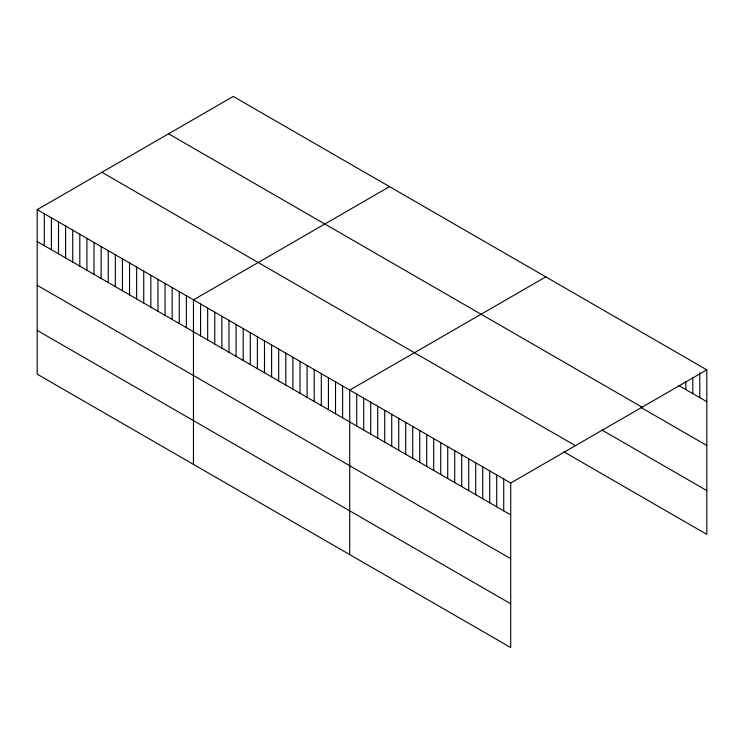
<?xml version="1.0" encoding="UTF-8"?>
<svg xmlns="http://www.w3.org/2000/svg" width="744" height="744" viewBox="0 0 744 744"><rect width="100%" height="100%" fill="white"/><g stroke="black" fill="none" stroke-linecap="round" stroke-linejoin="round"><path stroke-width="1.12" d="M37.2 209.641L510.719 483.023L510.719 647.559L37.2 374.176L37.2 209.641L233.281 96.441L706.8 369.824L706.8 534.359L563.803 451.794M389.54 186.651L193.459 299.86L193.459 464.396M545.798 276.87L349.727 390.079L349.727 554.615M510.719 483.023L706.8 369.824M678.798 385.532L706.8 401.704M168.572 133.799L642.091 407.182M640.798 407.377L706.8 445.479M601.803 429.958L706.8 490.584M101.909 172.282L575.428 445.675M37.2 241.521L510.719 514.904M37.2 285.296L510.719 558.679M37.2 330.401L510.719 603.784M699.797 372.614L699.797 397.659M692.804 377.682L692.804 393.613M685.801 381.607L685.801 389.577M503.725 478.987L503.725 510.868M496.722 474.942L496.722 506.822M489.719 470.906L489.719 502.777M482.726 466.86L482.726 498.74M475.723 462.824L475.723 494.695M468.72 458.778L468.72 490.659M461.726 454.742L461.726 486.613M454.724 450.697L454.724 482.577M447.721 446.651L447.721 478.531M440.727 442.615L440.727 474.495M433.724 438.569L433.724 470.45M426.721 434.533L426.721 466.404M419.728 430.488L419.728 462.368M412.725 426.452L412.725 458.323M405.722 422.406L405.722 454.286M398.728 418.37L398.728 450.241M391.725 414.324L391.725 446.205M384.722 410.288L384.722 442.159M377.719 406.243L377.719 438.123M370.726 402.197L370.726 434.078M363.723 398.161L363.723 430.032M356.72 394.115L356.72 425.996M342.621 385.978L342.621 417.849M335.516 381.877L335.516 413.748M328.42 377.775L328.42 409.656M321.315 373.674L321.315 405.554M314.21 369.573L314.21 401.453M307.105 365.471L307.105 397.352M300.009 361.37L300.009 393.251M292.904 357.269L292.904 389.149M285.798 353.168L285.798 385.048M278.693 349.066L278.693 380.947M271.597 344.965L271.597 376.845M264.492 340.864L264.492 372.744M257.387 336.762L257.387 368.643M250.282 332.67L250.282 364.541M243.186 328.569L243.186 360.44M236.081 324.468L236.081 356.339M228.975 320.366L228.975 352.238M221.87 316.265L221.87 348.136M214.774 312.164L214.774 344.035M207.669 308.062L207.669 339.934M200.564 303.961L200.564 335.842M186.363 295.759L186.363 327.639M179.258 291.657L179.258 323.538M172.152 287.556L172.152 319.436M165.047 283.455L165.047 315.335M157.951 279.353L157.951 311.234M150.846 275.252L150.846 307.132M143.741 271.151L143.741 303.031M136.636 267.049L136.636 298.93M129.54 262.948L129.54 294.829M122.435 258.856L122.435 290.727M115.329 254.755L115.329 286.626M108.224 250.654L108.224 282.525M101.128 246.552L101.128 278.423M94.023 242.451L94.023 274.322M86.918 238.35L86.918 270.221M79.813 234.248L79.813 266.12M72.717 230.147L72.717 262.028M65.612 226.046L65.612 257.926M58.506 221.945L58.506 253.825M51.401 217.843L51.401 249.724M44.305 213.742L44.305 245.622"/></g></svg>
